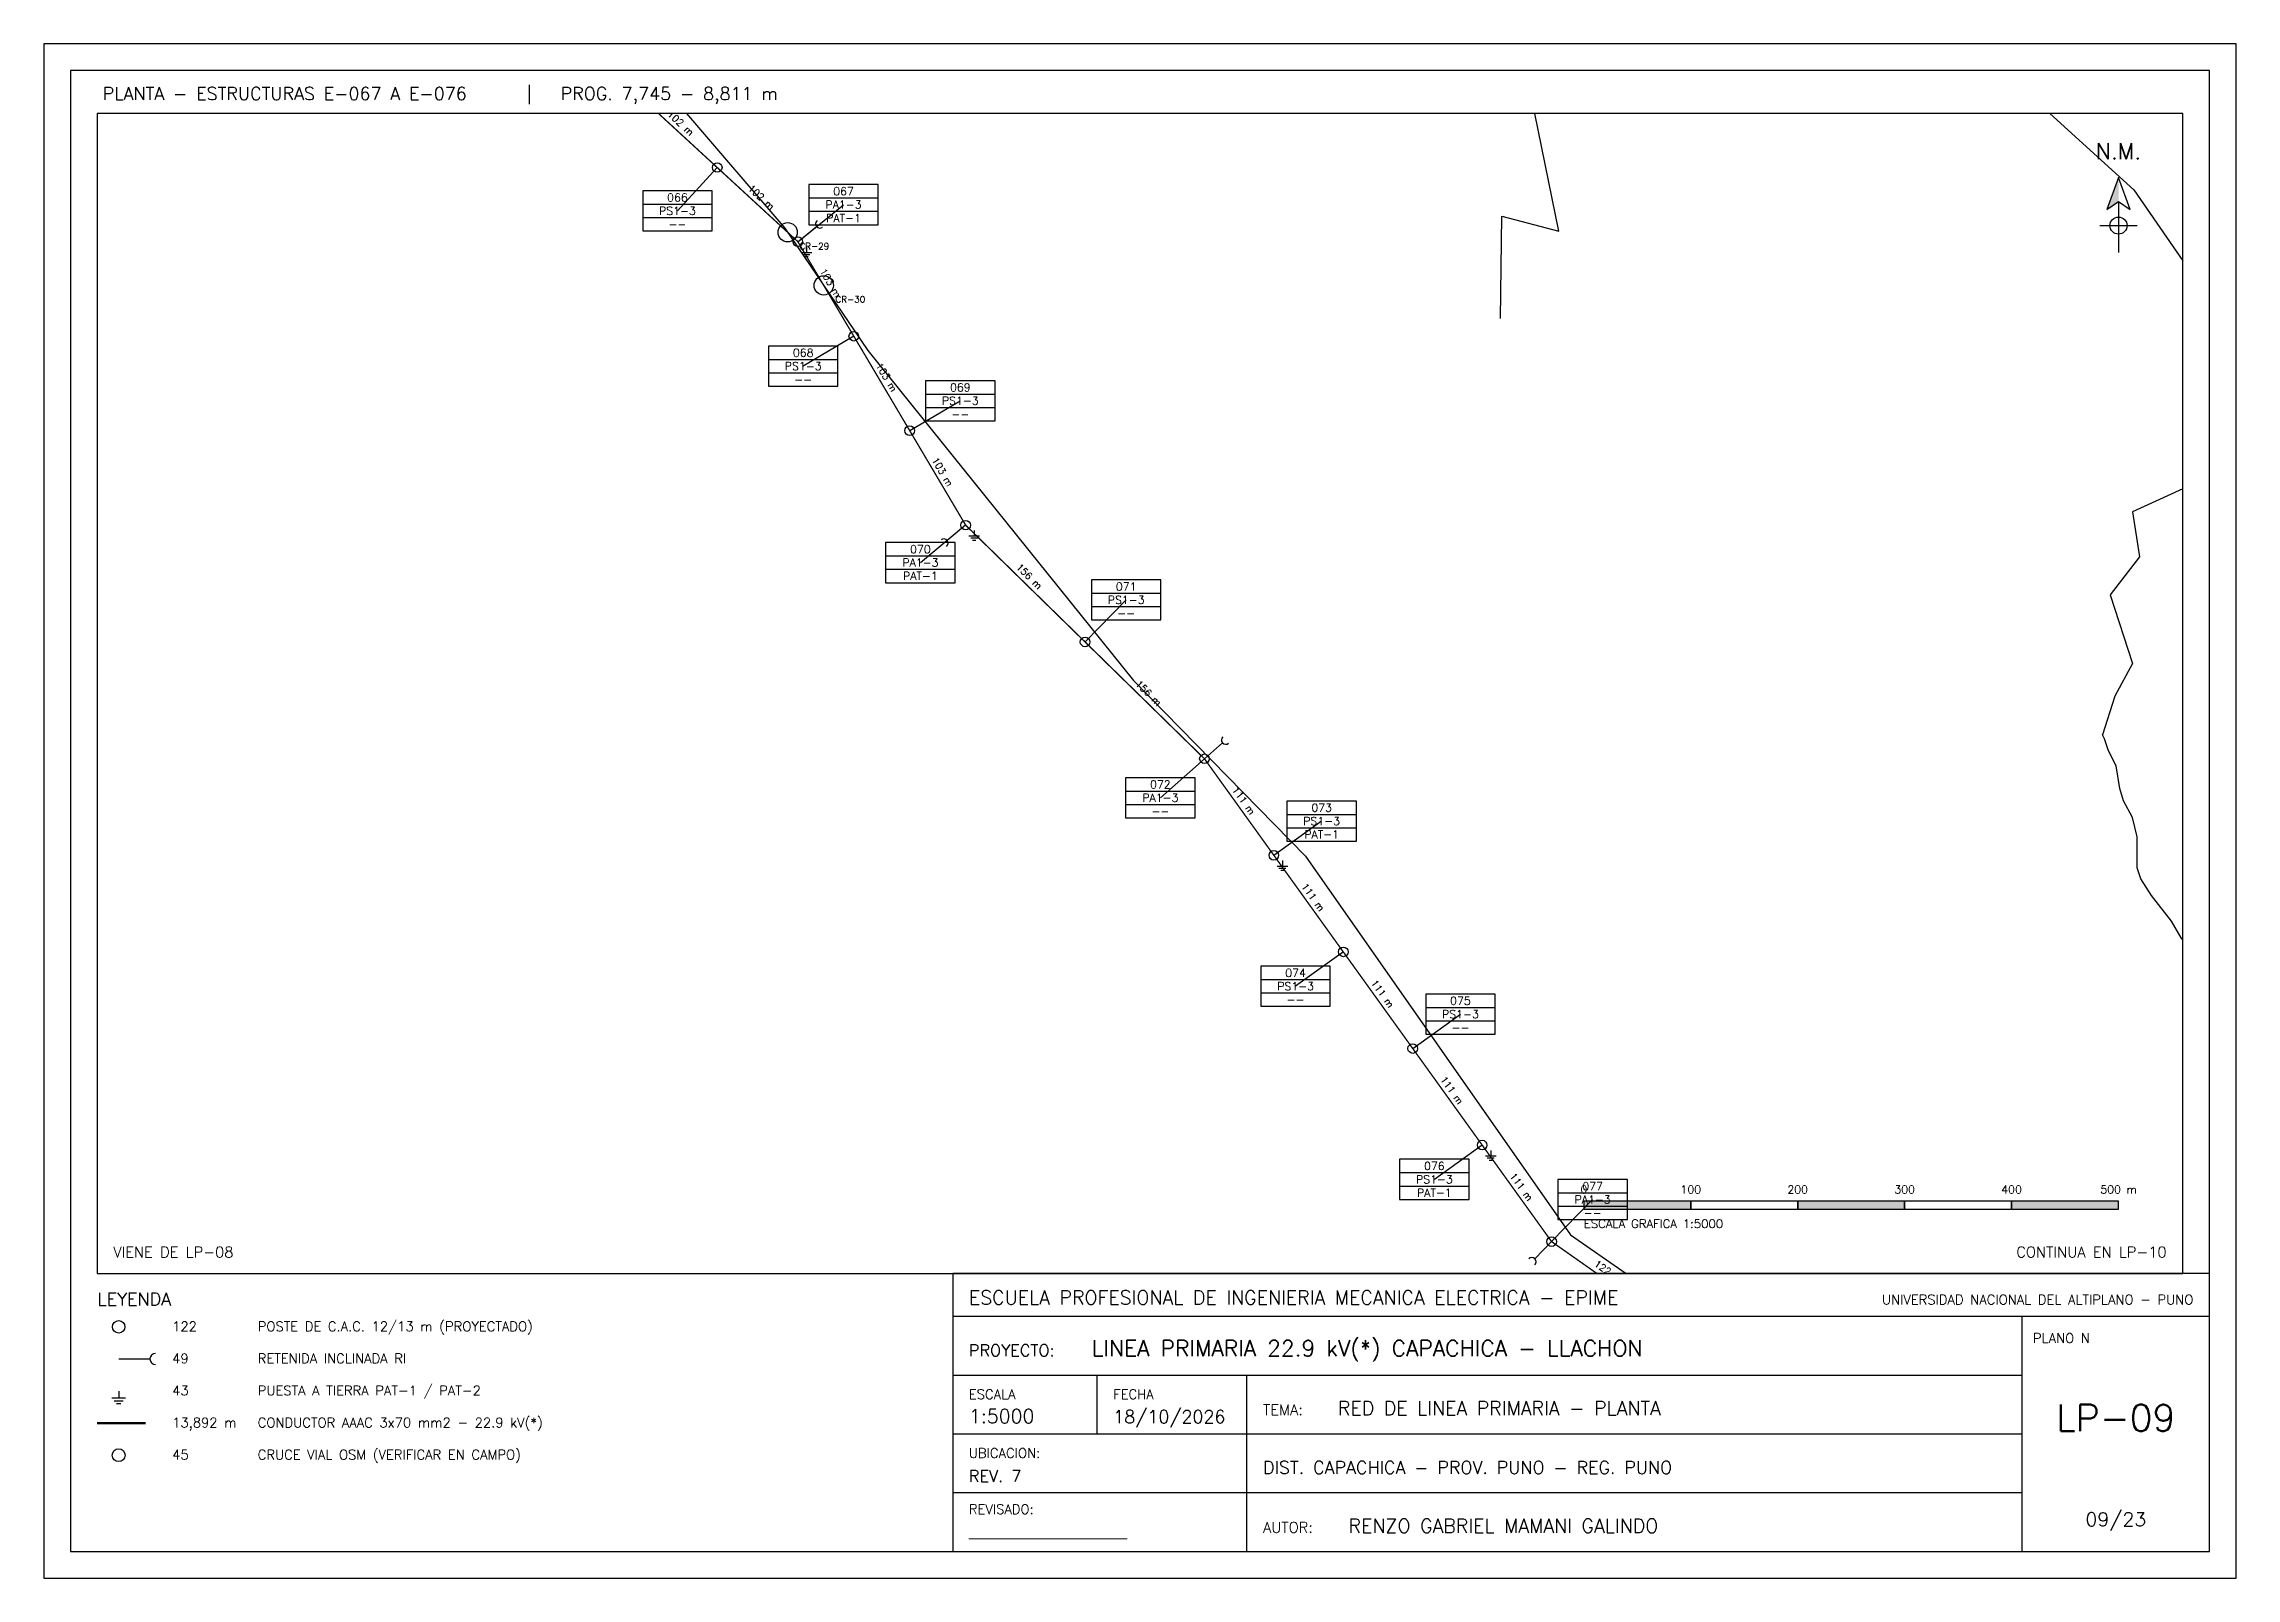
# Paper-space layout 'LP-09' of a CAD drawing. Header units: metres, sheet in millimetres. Extents: x 5 to 415, y 5 to 292.
# The model-space entities are those that its viewports show. They can reach past a viewport. Long polylines and large blocks are cut down to what shows.
import ezdxf
from ezdxf.enums import TextEntityAlignment as Align

# ---------------------------------------------------------------- set-up
doc = ezdxf.new("R2010")
doc.units = ezdxf.units.M
for name, color, linetype in [('CRUCES', 30, 'CONTINUOUS'), ('MARCO', 7, 'CONTINUOUS'), ('NM', 5, 'CONTINUOUS'), ('ROTULO', 7, 'CONTINUOUS'), ('RP_CONDUCTOR', 5, 'CONTINUOUS'), ('RP_CUADROPOSTE', 5, 'CONTINUOUS'), ('RP_LEYENDA', 7, 'CONTINUOUS'), ('RP_POSTE', 1, 'CONTINUOUS'), ('RP_PTIERRA', 2, 'CONTINUOUS'), ('RP_RETENIDA', 1, 'CONTINUOUS'), ('RP_VANO', 4, 'CONTINUOUS'), ('VIAS', 8, 'CONTINUOUS')]:
    doc.layers.add(name, color=color, linetype=linetype)
doc.layers.add('REDCAD_VIEWPORTS', color=8, linetype='CONTINUOUS', plot=False)
doc.styles.add('ROMANS', font='romans.shx')

# ---------------------------------------------------------------- blocks, each defined once
blk = doc.blocks.new('NM')
blk.add_hatch(color=5).paths.add_polyline_path([(0, 0), (0, -4.5), (-2.2, -6)])
for p, q in [((0, -4.5), (0, -14)), ((-3.5, -9), (3.5, -9))]:
    blk.add_line(p, q)
blk.add_lwpolyline([(0, 0), (-2.2, -6), (0, -4.5), (2.2, -6)], close=True)
blk.add_circle((0, -9), 1.6)
at = {"style": 'ROMANS'}
blk.add_text('N.M.', height=3, dxfattribs=at).set_placement((0, 2.5), align=Align.BOTTOM_CENTER)
blk = doc.blocks.new('POSTE_LP')
blk.add_circle((0, 0), 0.9)
blk = doc.blocks.new('RETENIDA')
blk.add_line((0, 0), (4.5, 0))
blk.add_arc((5.3, 0), 0.8, 90, 270)
blk = doc.blocks.new('PAT')
for p, q in [((0, 0), (0, -1)), ((-1, -1), (1, -1)), ((-0.65, -1.4), (0.65, -1.4)), ((-0.3, -1.8), (0.3, -1.8))]:
    blk.add_line(p, q)
blk = doc.blocks.new('CUADRO_POSTE')
for p, q in [((0, 5), (13, 5)), ((0, 2.5), (13, 2.5))]:
    blk.add_line(p, q)
blk.add_lwpolyline([(0, 0), (13, 0), (13, 7.5), (0, 7.5)], close=True)
at = {"style": 'ROMANS'}
for tag, p in [('NUMERO', (6.5, 6.25)), ('ARMADO', (6.5, 3.75)), ('PAT', (6.5, 1.25))]:
    blk.add_attdef(tag, text='', height=1.5, dxfattribs=at).set_placement(p, align=Align.MIDDLE_CENTER)

msp = doc.modelspace()

# ---------------------------------------------------------------- linework, layer by layer
at = {"layer": 'CRUCES'}
for centre in [(411272.4, 8264768.8), (411306.1, 8264719.1)]:
    msp.add_circle(centre, 9, dxfattribs=at)
at = {"layer": 'RP_CONDUCTOR', "const_width": 1.25}
msp.add_lwpolyline([(410575.5, 8265410), (411281.9, 8264760), (411438.8, 8264494.9), (411662.1, 8264276.4), (411986.7, 8263824.8), (412287, 8263613.7)], dxfattribs=at)
at = {"layer": 'RP_CUADROPOSTE'}
for p, q in [((411206.5, 8264829.4), (411169.3, 8264788.9)), ((411281.9, 8264760), (411324.6, 8264794.6)), ((411334.2, 8264671.6), (411286.9, 8264643.6)), ((411386.5, 8264583.3), (411433.8, 8264611.3)), ((411438.8, 8264494.9), (411396.5, 8264459.8)), ((411550.5, 8264385.7), (411588.9, 8264425)), ((411662.1, 8264276.4), (411620.9, 8264239.9)), ((411727, 8264186.1), (411771.7, 8264218.2)), ((411792, 8264095.8), (411747.3, 8264063.6)), ((411856.9, 8264005.4), (411901.5, 8264037.5)), ((411921.8, 8263915.1), (411877.1, 8263883)), ((411986.7, 8263824.8), (412025.1, 8263864.2))]:
    msp.add_line(p, q, dxfattribs=at)
at = {"layer": 'VIAS'}
for points in [[(411100, 8264970.9), (411269.8, 8264772.5), (411347.4, 8264658.3), (411595.8, 8264349.6), (411756.6, 8264185.2), (412004.3, 8263831.3), (412157.2, 8263724.9)], [(412310.4, 8265009.9), (412531.2, 8264808.5), (412662.1, 8264618.5)], [(412650.5, 8264562.8), (412530, 8264507.5), (412536.5, 8264465.2), (412509, 8264429.8), (412529.8, 8264365.6), (412513.3, 8264335), (412501.8, 8264298.9)], [(411938.8, 8264688.2), (411940.3, 8264783.8), (411993.4, 8264770), (411966.1, 8264904.6), (412010.4, 8264978.4), (412038.3, 8265052.6), (412014.5, 8265129.4), (412016.6, 8265197), (412035.8, 8265205.5), (412027.4, 8265324.3), (412017.8, 8265339.4)], [(412592.7, 8264086.4), (412583.6, 8264098.1), (412575.5, 8264109), (412566.4, 8264124.6), (412547.6, 8264148.6), (412537.8, 8264164), (412534.3, 8264174.3), (412534.3, 8264187.9), (412534.2, 8264203.5), (412530, 8264221.5), (412521.6, 8264237.2), (412518, 8264248.7), (412514.6, 8264269.7), (412507.4, 8264283.9), (412503.8, 8264295.2), (412501.8, 8264298.9)]]:
    msp.add_lwpolyline(points, dxfattribs=at)

# ---------------------------------------------------------------- block references
at = {"layer": 'RP_CUADROPOSTE', "xscale": 5, "yscale": 5}
for p, values in [((411136.8, 8264770.1), {'NUMERO': '066', 'ARMADO': 'PS1-3', 'PAT': '--'}), ((411292.1, 8264775.9), {'NUMERO': '067', 'ARMADO': 'PA1-3', 'PAT': 'PAT-1'}), ((411254.4, 8264624.9), {'NUMERO': '068', 'ARMADO': 'PS1-3', 'PAT': '--'}), ((411401.3, 8264592.5), {'NUMERO': '069', 'ARMADO': 'PS1-3', 'PAT': '--'}), ((411364, 8264441.1), {'NUMERO': '070', 'ARMADO': 'PA1-3', 'PAT': 'PAT-1'}), ((411556.4, 8264406.2), {'NUMERO': '071', 'ARMADO': 'PS1-3', 'PAT': '--'}), ((411588.4, 8264221.2), {'NUMERO': '072', 'ARMADO': 'PA1-3', 'PAT': '--'}), ((411739.2, 8264199.4), {'NUMERO': '073', 'ARMADO': 'PS1-3', 'PAT': 'PAT-1'}), ((411714.8, 8264044.9), {'NUMERO': '074', 'ARMADO': 'PS1-3', 'PAT': '--'}), ((411869, 8264018.8), {'NUMERO': '075', 'ARMADO': 'PS1-3', 'PAT': '--'}), ((411844.6, 8263864.3), {'NUMERO': '076', 'ARMADO': 'PS1-3', 'PAT': 'PAT-1'}), ((411992.6, 8263845.4), {'NUMERO': '077', 'ARMADO': 'PA1-3', 'PAT': '--'})]:
    msp.add_blockref('CUADRO_POSTE', p, dxfattribs=at).add_auto_attribs(values)
at = {"layer": 'RP_POSTE', "xscale": 5, "yscale": 5}
for p in [(411206.5, 8264829.4), (411281.9, 8264760), (411334.2, 8264671.6), (411386.5, 8264583.3), (411438.8, 8264494.9), (411550.5, 8264385.7), (411662.1, 8264276.4), (411727, 8264186.1), (411792, 8264095.8), (411856.9, 8264005.4), (411921.8, 8263915.1), (411986.7, 8263824.8)]:
    msp.add_blockref('POSTE_LP', p, dxfattribs=at)
at = {"layer": 'RP_PTIERRA', "xscale": 5, "yscale": 5}
for p in [(411289.9, 8264755), (411446.8, 8264489.9), (411735, 8264181.1), (411929.8, 8263910.1)]:
    msp.add_blockref('PAT', p, dxfattribs=at)
at = {"layer": 'RP_RETENIDA', "xscale": 5, "yscale": 5}
for p, rotation in [((411281.9, 8264760), 38.99141205532383), ((411438.8, 8264494.9), -140.3201356125864), ((411662.1, 8264276.4), 41.4980168144885), ((411986.7, 8263824.8), -134.24008825912443)]:
    msp.add_blockref('RETENIDA', p, dxfattribs=dict(at, rotation=rotation))

# ---------------------------------------------------------------- texts
at = {"layer": 'CRUCES', "style": 'ROMANS'}
for s, p in [('CR-29', (411283.4, 8264752.8)), ('CR-30', (411317.1, 8264703.1))]:
    msp.add_text(s, height=6, dxfattribs=at).set_placement(p)
at = {"layer": 'RP_VANO', "style": 'ROMANS'}
for s, rotation, p in [('102 m', -42.62, (411168.8, 8264867.1)), ('102 m', -42.6221, (411244.2, 8264797.7)), ('103 m', -59.374, (411308, 8264718.8)), ('103 m', -59.374, (411360.4, 8264630.5)), ('103 m', -59.374, (411412.7, 8264542.1)), ('156 m', -44.3827, (411494.6, 8264443.3)), ('156 m', -44.3853, (411606.3, 8264334)), ('111 m', -54.2881, (411694.6, 8264234.2)), ('111 m', -54.2923, (411759.5, 8264143.9)), ('111 m', -54.2881, (411824.4, 8264053.6)), ('111 m', -54.2923, (411889.3, 8263963.3)), ('111 m', -54.2881, (411954.3, 8263873)), ('122 m', -35.1125, (412036.8, 8263792.6))]:
    msp.add_text(s, height=6.5, rotation=rotation, dxfattribs=at).set_placement(p, align=Align.BOTTOM_CENTER)

psp = doc.layouts.new('LP-09')

# ---------------------------------------------------------------- hatches: boundary and pattern name
for points in [[(293, 74), (313, 74), (313, 75.5), (293, 75.5)], [(333, 74), (353, 74), (353, 75.5), (333, 75.5)], [(373, 74), (393, 74), (393, 75.5), (373, 75.5)]]:
    psp.add_hatch(color=7).paths.add_polyline_path(points)

# ---------------------------------------------------------------- linework, layer by layer
at = {"layer": 'CRUCES'}
psp.add_circle((19, 28), 1.2, dxfattribs=at)
at = {"layer": 'MARCO'}
for points in [[(5, 5), (415, 5), (415, 292), (5, 292)], [(10, 10), (410, 10), (410, 287), (10, 287)], [(15, 62), (405, 62), (405, 279), (15, 279)]]:
    psp.add_lwpolyline(points, close=True, dxfattribs=at)
at = {"layer": 'ROTULO'}
for p, q in [((175, 54), (375, 54)), ((175, 54), (410, 54)), ((375, 10), (375, 54)), ((175, 43), (375, 43)), ((202, 32), (202, 43)), ((230, 10), (230, 43)), ((175, 32), (375, 32)), ((175, 21), (375, 21))]:
    psp.add_line(p, q, dxfattribs=at)
for points in [[(293, 74), (313, 74), (313, 75.5), (293, 75.5)], [(313, 74), (333, 74), (333, 75.5), (313, 75.5)], [(333, 74), (353, 74), (353, 75.5), (333, 75.5)], [(353, 74), (373, 74), (373, 75.5), (353, 75.5)], [(373, 74), (393, 74), (393, 75.5), (373, 75.5)], [(175, 10), (410, 10), (410, 62), (175, 62)]]:
    psp.add_lwpolyline(points, close=True, dxfattribs=at)
at = {"layer": 'RP_CONDUCTOR', "lineweight": 50}
psp.add_line((15, 34), (24, 34), dxfattribs=at)

# ---------------------------------------------------------------- block references
at = {"layer": 'NM'}
psp.add_blockref('NM', (393, 267), dxfattribs=at)
at = {"layer": 'RP_POSTE', "xscale": 1.3, "yscale": 1.3}
psp.add_blockref('POSTE_LP', (19, 52), dxfattribs=at)
at = {"layer": 'RP_PTIERRA', "xscale": 1.3, "yscale": 1.3}
psp.add_blockref('PAT', (19, 40), dxfattribs=at)
at = {"layer": 'RP_RETENIDA', "xscale": 1.3, "yscale": 1.3}
psp.add_blockref('RETENIDA', (19, 46), dxfattribs=at)

# ---------------------------------------------------------------- texts
at = {"layer": 'ROTULO', "style": 'ROMANS'}
for s, height, p in [('PLANTA - ESTRUCTURAS E-067 A E-076   |   PROG. 7,745 - 8,811 m', 2.4, (16, 281.5)), ('ESCALA GRAFICA 1:5000', 1.6, (293, 70.5)), ('VIENE DE LP-08', 2, (18, 65)), ('ESCUELA PROFESIONAL DE INGENIERIA MECANICA ELECTRICA - EPIME', 2.6, (178, 56.2)), ('LINEA PRIMARIA 22.9 kV(*) CAPACHICA - LLACHON', 3, (201, 46.5)), ('PLANO N', 1.8, (377, 49)), ('PROYECTO:', 2.2, (178, 46.5)), ('ESCALA', 1.8, (178, 38.5)), ('FECHA', 1.8, (205, 38.5)), ('TEMA:', 2, (233, 35.5)), ('RED DE LINEA PRIMARIA - PLANTA', 2.6, (247, 35.5)), ('1:5000', 2.6, (178, 34)), ('18/10/2026', 2.4, (205, 34)), ('UBICACION:', 1.8, (178, 27.5)), ('REV. 7', 2.2, (178, 23)), ('DIST. CAPACHICA - PROV. PUNO - REG. PUNO', 2.4, (233, 24.5)), ('REVISADO:', 1.8, (178, 17)), ('________________________', 1.8, (178, 12.5)), ('AUTOR:', 2, (233, 13.5)), ('RENZO GABRIEL MAMANI GALINDO', 2.6, (249, 13.5))]:
    psp.add_text(s, height=height, dxfattribs=at).set_placement(p)
for s, p in [('0', (293, 76.5)), ('100', (313, 76.5)), ('200', (333, 76.5)), ('300', (353, 76.5)), ('400', (373, 76.5)), ('500 m', (393, 76.5))]:
    psp.add_text(s, height=1.5, dxfattribs=at).set_placement(p, align=Align.BOTTOM_CENTER)
for s, height, p in [('CONTINUA EN LP-10', 2, (402, 65)), ('UNIVERSIDAD NACIONAL DEL ALTIPLANO - PUNO', 1.8, (407, 56.2))]:
    psp.add_text(s, height=height, dxfattribs=at).set_placement(p, align=Align.RIGHT)
for s, height, p in [('LP-09', 5, (392.5, 35)), ('09/23', 2.6, (392.5, 16))]:
    psp.add_text(s, height=height, dxfattribs=at).set_placement(p, align=Align.MIDDLE_CENTER)
at = {"layer": 'RP_LEYENDA', "style": 'ROMANS'}
for s, height, p in [('LEYENDA', 2.4, (15, 56)), ('POSTE DE C.A.C. 12/13 m (PROYECTADO)', 1.8, (45, 51.2)), ('122', 1.8, (29, 51.2)), ('49', 1.8, (29, 45.2)), ('RETENIDA INCLINADA RI', 1.8, (45, 45.2)), ('43', 1.8, (29, 39.2)), ('PUESTA A TIERRA PAT-1 / PAT-2', 1.8, (45, 39.2)), ('13,892 m', 1.8, (29, 33.2)), ('CONDUCTOR AAAC 3x70 mm2 - 22.9 kV(*)', 1.8, (45, 33.2)), ('45', 1.8, (29, 27.2)), ('CRUCE VIAL OSM (VERIFICAR EN CAMPO)', 1.8, (45, 27.2))]:
    psp.add_text(s, height=height, dxfattribs=at).set_placement(p)

# ---------------------------------------------------------------- viewports
at = {"layer": 'REDCAD_VIEWPORTS'}
psp.add_viewport(center=(210, 170.5), size=(390, 217), view_center_point=(411601.84, 8264337.55), view_height=1085, dxfattribs=at)

doc.saveas('drawing.dxf')
